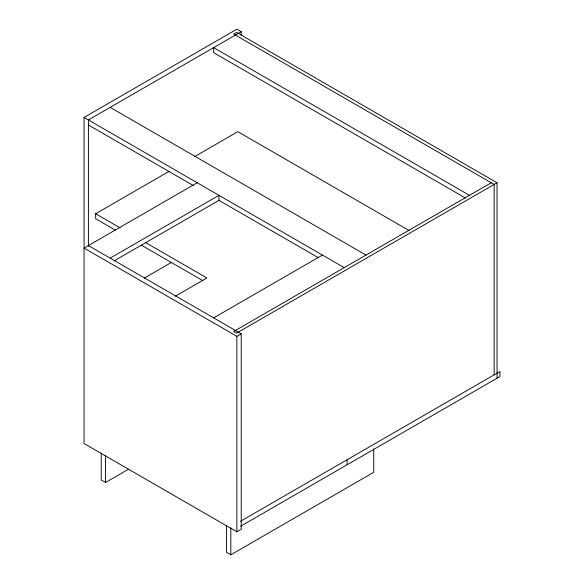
<?xml version="1.0" encoding="UTF-8"?>
<svg xmlns="http://www.w3.org/2000/svg" width="584" height="584" viewBox="0 0 584 584"><rect width="100%" height="100%" fill="white"/><g stroke="black" fill="none" stroke-linecap="round" stroke-linejoin="round"><path stroke-width="0.88" d="M88.403 245.579L241.221 333.807L241.221 529.25L236.87 531.769L84.052 443.541L84.052 117.428L236.87 29.2L241.221 31.711L241.221 35.347M241.221 31.711L88.403 119.939L88.403 246.295M115.384 230.162L95.659 218.781L95.659 213.751L169.119 171.346M194.392 156.753L237.834 131.67L409.143 230.571M197.217 182.763L84.052 248.091L236.87 336.318L241.221 333.807M110.172 258.143L218.978 195.326L218.978 200.348L114.114 260.895M144.336 278.072L171.119 262.603M175.331 296.19L206.889 277.969L145.358 242.448M213.656 317.893L322.463 255.077M491.239 182.763L233.724 331.435L236.629 333.114L497.042 182.763L497.042 378.206M101.222 452.958L101.222 479.975L105.573 482.486L128.473 469.266M240.579 521.249L499.948 371.504L499.948 376.527L240.688 526.213M226.475 525.264L226.475 552.289L230.826 554.8L373.731 472.295L373.731 448.877M497.042 182.763L236.629 32.412L233.724 34.084L494.144 184.434L494.144 374.855M469.478 195.326L213.656 47.625L213.656 52.655L465.528 198.071M110.172 107.376L365.993 255.077M84.052 117.428L344.231 267.64M88.403 124.969L193.421 185.595M218.686 200.181L318.171 257.617M95.659 213.751L120.114 227.869M141.416 245.192L202.94 280.721M347.13 459.732L347.13 464.754M236.87 336.318L236.87 531.769M230.826 527.783L230.826 554.8M105.573 455.469L105.573 482.486"/></g></svg>
